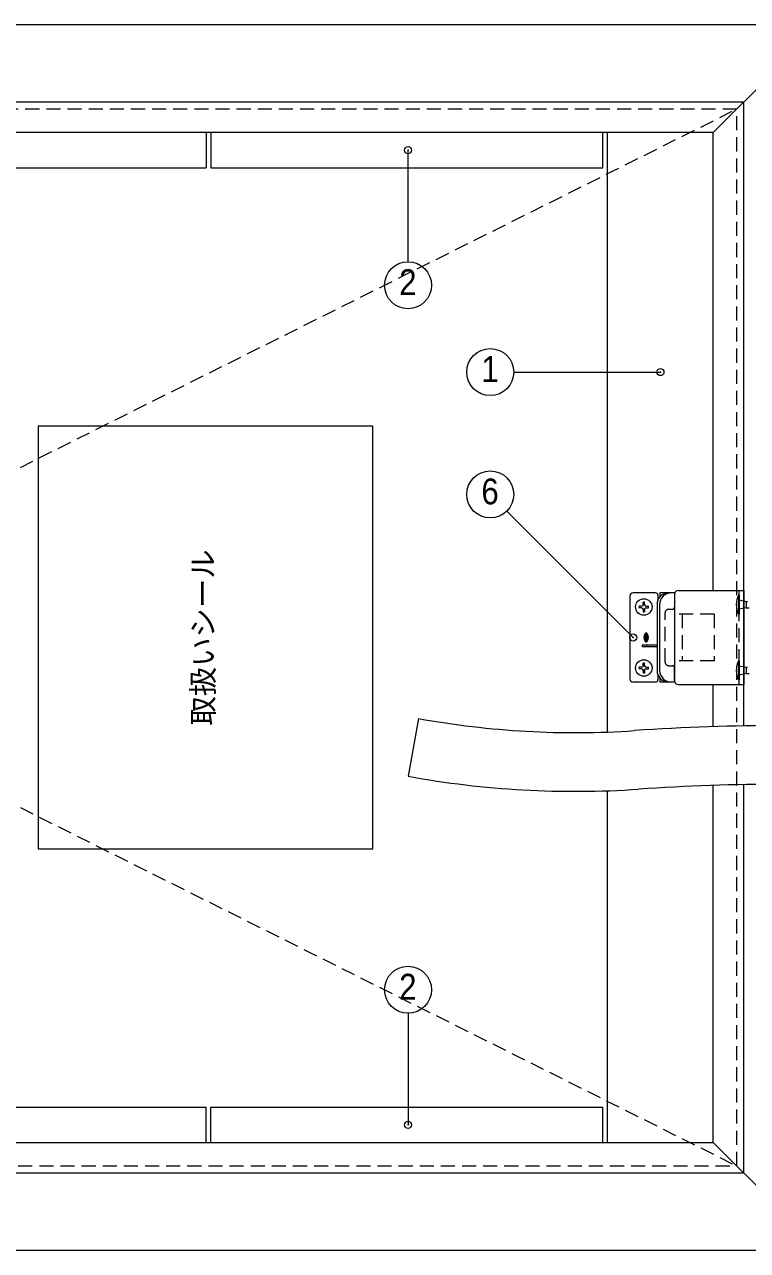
# Model space of a CAD drawing. Units: millimetres at full size, sheet at 1:5; details may follow other scales. Extents: x -4894 to 1000, y -688 to 1104.
# Drawn here: x 333 to 641, y -125 to 397 of the extents above; entities that cross this region are included whole.
import ezdxf
from ezdxf.enums import TextEntityAlignment as Align

# ---------------------------------------------------------------- set-up
doc = ezdxf.new("R2010")
doc.units = ezdxf.units.MM
doc.header["$LTSCALE"] = 5
doc.header["$PDMODE"] = 32
doc.header["$PDSIZE"] = 3
doc.linetypes.add('DASHED1', pattern=[1.8, 1.2, -0.6])
for name, color, linetype, lineweight in [('2-0_ＫＢ製品', 2, 'Continuous', 9), ('2-1_躯体', 3, 'Continuous', 9), ('2-4_引出線字', 4, 'Continuous', 9), ('2-5_文字', 7, 'Continuous', 9), ('2-8_他製品', 7, 'Continuous', 9), ('2-A_ベース', 3, 'Continuous', 9), ('2-B_2-Bﾚｲﾔ', 7, 'Continuous', 9)]:
    doc.layers.add(name, color=color, linetype=linetype, lineweight=lineweight)
doc.styles.add('HGｺﾞｼｯｸM', font='')
doc.styles.get('HGｺﾞｼｯｸM').set_extended_font_data('HGｺﾞｼｯｸM')

msp = doc.modelspace()

# ---------------------------------------------------------------- linework, layer by layer
at = {"layer": '2-0_ＫＢ製品', "linetype": 'DASHED1'}
for p, q in [((636, 361), (186, 361)), ((186, 136), (636, 361)), ((636, -89), (636, 361)), ((186, 136), (636, -89)), ((186, -89), (636, -89))]:
    msp.add_line(p, q, dxfattribs=at)
at = {"layer": '2-1_躯体'}
for p, q in [((410, 351), (410, 336)), ((412, 351), (412, 336)), ((579, 336), (579, 351)), ((581, 95.756), (581, 351)), ((412, 336), (579, 336)), ((639, 156), (639, 116)), ((581, -79), (581, 70.74)), ((243, -64), (410, -64)), ((410, -79), (410, -64)), ((412, -79), (412, -64)), ((412, -64), (579, -64)), ((579, -79), (579, -64))]:
    msp.add_line(p, q, dxfattribs=at)
msp.add_lwpolyline([(243, 351), (243, 336), (410, 336)], dxfattribs=at)
at = {"layer": '2-4_引出線字'}
for p, q in [((496, 296), (496, 343.5)), ((541, 249), (603.5, 249)), ((591.9, 136), (538.071, 189.829)), ((496, -24), (496, -71.5))]:
    msp.add_line(p, q, dxfattribs=at)
for centre in [(496, 286), (531, 249), (531, 196.9), (496, -14)]:
    msp.add_circle(centre, 10, dxfattribs=at)
for p in [(496, 343.5), (603.5, 249), (591.9, 136), (496, -71.5)]:
    msp.add_point(p, dxfattribs=at)
at = {"layer": '2-5_文字'}
msp.add_line((500.5, 101.5), (496.036, 76.902), dxfattribs=at)
for centre, radius, start, end in [((567.167, 468.87), 373.37, 259.71447, 273.89029), ((655.5, -830.093), 928.593, 90, 93.89029), ((567.167, 468.87), 398.37, 259.71447, 273.89029), ((655.5, -830.093), 903.593, 90, 93.89029)]:
    msp.add_arc(centre, radius, start, end, dxfattribs=at)
at = {"layer": '2-8_他製品'}
for p, q in [((590.4, 153.5), (590.4, 118.5)), ((601.4, 155), (591.9, 155)), ((602.4, 154), (602.4, 151.884)), ((609.5, 155), (603.3, 155)), ((603.3, 155), (603.3, 153.328)), ((609.5, 155), (609.5, 117)), ((609.5, 154.5), (609.5, 150.7)), ((609.5, 154.5), (609.5, 149)), ((611, 156), (639, 156)), ((639, 116), (639, 156)), ((602.031, 150), (602.031, 122)), ((603.163, 150), (603.163, 122)), ((598.175, 136.111), (596.625, 136.111)), ((598.175, 135.889), (596.625, 135.889)), ((598.157, 136.333), (596.643, 136.333)), ((596.709, 136.556), (597.134, 136.556)), ((597.977, 136.778), (596.823, 136.778)), ((597.948, 137), (596.852, 137)), ((596.99, 137.222), (597.81, 137.222)), ((598.01, 137.444), (597.052, 137.444)), ((597.4, 136.111), (597.4, 136.333)), ((597.667, 136.556), (598.091, 136.556)), ((595.714, 132.7), (595.714, 132)), ((602.031, 132.7), (595.714, 132.7)), ((602.031, 132), (595.714, 132)), ((598.131, 135.667), (596.669, 135.667)), ((598.131, 135.223), (596.739, 135.223)), ((596.773, 135.444), (597.4, 135.444)), ((597.4, 134.889), (596.867, 134.889)), ((596.984, 134.665), (597.921, 134.414)), ((597.4, 135.444), (597.4, 135.555)), ((597.4, 134.094), (597.4, 134.554)), ((598.026, 135), (597.511, 135)), ((597.511, 134.778), (597.986, 134.778)), ((597.667, 135.444), (598.027, 135.444)), ((597.714, 132.7), (597.714, 132)), ((602.4, 120.116), (602.4, 118)), ((609.5, 117.5), (609.5, 123)), ((609.5, 117.5), (609.5, 121.3)), ((601.4, 117), (591.9, 117)), ((603.3, 118.672), (603.3, 117)), ((609.5, 117), (603.3, 117)), ((611, 116), (639, 116))]:
    msp.add_line(p, q, dxfattribs=at)
at = {"layer": '2-8_他製品', "linetype": 'DASHED1'}
for p, q in [((637, 116), (637, 156)), ((605.5, 125.5), (605.5, 146.5)), ((607, 148), (608.5, 148)), ((626.4, 146), (609.5, 146)), ((612.8, 146), (612.8, 126)), ((626.4, 146), (626.4, 126)), ((626.4, 126), (609.5, 126)), ((607, 124), (608.5, 124))]:
    msp.add_line(p, q, dxfattribs=at)
at = {"layer": '2-8_他製品'}
msp.add_lwpolyline([(481, 46), (481, 226), (338.5, 226), (338.5, 46)], close=True, dxfattribs=at)
for centre, radius, start, end in [((591.9, 153.5), 1.5, 89.99999, 180), ((601.4, 154), 1, 0, 90), ((607.031, 150), 5, 89.99999, 180), ((608.163, 150), 5, 89.99999, 180), ((611, 154.5), 1.5, 90, 180), ((599.266, 136), 2.866, 144.462, 215.538), ((599.266, 136), 2.644, 164.794, 167.271), ((596.709, 136.578), 0.0222, 167.271, 270), ((599.266, 136), 2.644, 164.742, 164.794), ((596.823, 136.667), 0.111, 90, 164.742), ((596.852, 137.022), 0.0222, 157.056, 270), ((599.266, 136), 2.644, 153.986, 157.056), ((596.99, 137.111), 0.111, 90, 153.986), ((597.4, 137.333), 0.573, 90, 144.462), ((597.4, 137.333), 0.573, 35.5377, 76.5374), ((597.81, 137.111), 0.111, 26.0144, 90), ((595.534, 136), 2.866, 324.462, 35.5377), ((595.534, 136), 2.644, 22.944, 26.0144), ((597.948, 137.022), 0.0222, 270, 22.944), ((597.977, 136.667), 0.111, 15.2575, 90), ((595.534, 136), 2.644, 13.2681, 15.2575), ((598.091, 136.578), 0.0222, 270, 12.7289), ((595.534, 136), 2.644, 12.7289, 13.2681), ((599.266, 136), 2.644, 187.793, 190.104), ((596.669, 135.644), 0.0222, 90, 187.793), ((596.773, 135.555), 0.111, 190.104, 270), ((597.4, 134.667), 0.573, 215.538, 225.699), ((597.4, 134.667), 0.573, 225.699, 324.462), ((597.511, 134.889), 0.111, 90, 270), ((598.027, 135.555), 0.111, 270, 349.896), ((598.131, 135.644), 0.0222, 352.207, 90), ((595.534, 136), 2.644, 349.896, 352.207), ((607.031, 122), 5, 180, 270), ((608.163, 122), 5, 180, 270), ((591.9, 118.5), 1.5, 180, 270), ((601.4, 118), 1, 270, 0), ((611, 117.5), 1.5, 180, 270)]:
    msp.add_arc(centre, radius, start, end, dxfattribs=at)
at = {"layer": '2-8_他製品', "linetype": 'DASHED1'}
for centre, radius, start, end in [((607, 146.5), 1.5, 90, 180), ((608.5, 149), 1, 270, 0), ((607, 125.5), 1.5, 180, 270), ((608.5, 123), 1, 0, 90)]:
    msp.add_arc(centre, radius, start, end, dxfattribs=at)
at = {"layer": '2-A_ベース'}
for p, q in [((150, 397), (672, 397)), ((672, 397), (626, 351)), ((639, 364), (183, 364)), ((639, 98.353), (639, 364)), ((626, 351), (196, 351)), ((626, 156), (626, 351)), ((626, 98.031), (626, 116)), ((639, -92), (639, 73.349)), ((626, -79), (626, 73.018)), ((196, -79), (626, -79)), ((672, -125), (626, -79)), ((183, -92), (639, -92)), ((672, -125), (150, -125))]:
    msp.add_line(p, q, dxfattribs=at)
at = {"layer": '2-B_2-Bﾚｲﾔ'}
for p, q in [((636.7, 154), (637, 154)), ((636.7, 154), (636.7, 146)), ((637, 154), (637, 146)), ((637, 152), (640, 151.3)), ((640, 148.7), (637, 148)), ((640, 151.3), (640.593, 151.3)), ((640, 151.3), (640, 148.7)), ((640, 148.7), (641.293, 148.7)), ((636.7, 146), (637, 146)), ((636.7, 126), (637, 126)), ((636.7, 126), (636.7, 118)), ((637, 126), (637, 118)), ((637, 124), (640, 123.3)), ((640, 120.7), (637, 120)), ((640, 123.3), (640.593, 123.3)), ((640, 123.3), (640, 120.7)), ((640, 120.7), (641.293, 120.7)), ((636.7, 118), (637, 118))]:
    msp.add_line(p, q, dxfattribs=at)
at = {"layer": '2-B_2-Bﾚｲﾔ', "lineweight": 18}
for p, q in [((595.475, 149.331), (594.374, 149.312)), ((595.475, 148.669), (594.374, 148.688)), ((595.475, 149.331), (595.88, 149.52)), ((595.475, 148.669), (595.88, 148.48)), ((596.069, 149.925), (595.88, 149.52)), ((596.069, 148.075), (595.88, 148.48)), ((596.069, 149.925), (596.088, 151.026)), ((596.069, 148.075), (596.088, 146.974)), ((596.731, 149.925), (596.712, 151.026)), ((596.731, 148.075), (596.712, 146.974)), ((596.731, 149.925), (596.92, 149.52)), ((596.731, 148.075), (596.92, 148.48)), ((597.325, 149.331), (596.92, 149.52)), ((597.325, 148.669), (596.92, 148.48)), ((597.325, 149.331), (598.426, 149.312)), ((597.325, 148.669), (598.426, 148.688)), ((595.475, 123.331), (594.374, 123.312)), ((595.475, 122.669), (594.374, 122.688)), ((595.475, 123.331), (595.88, 123.52)), ((595.475, 122.669), (595.88, 122.48)), ((596.069, 123.925), (595.88, 123.52)), ((596.069, 122.075), (595.88, 122.48)), ((596.069, 123.925), (596.088, 125.026)), ((596.069, 122.075), (596.088, 120.974)), ((596.731, 123.925), (596.712, 125.026)), ((596.731, 122.075), (596.712, 120.974)), ((596.731, 123.925), (596.92, 123.52)), ((596.731, 122.075), (596.92, 122.48)), ((597.325, 123.331), (596.92, 123.52)), ((597.325, 122.669), (596.92, 122.48)), ((597.325, 123.331), (598.426, 123.312)), ((597.325, 122.669), (598.426, 122.688))]:
    msp.add_line(p, q, dxfattribs=at)
for centre in [(596.4, 149), (596.4, 123)]:
    msp.add_circle(centre, 3.5, dxfattribs=at)
at = {"layer": '2-B_2-Bﾚｲﾔ'}
for centre in [(645.139, 150), (645.139, 122)]:
    msp.add_arc(centre, 9.339, 154.63876, 205.36124, dxfattribs=at)
at = {"layer": '2-B_2-Bﾚｲﾔ', "lineweight": 18}
for centre, start, end in [((596.4, 149), 171.25694, 188.74306), ((596.4, 149), 81.25694, 98.74306), ((596.4, 149), 261.25694, 278.74306), ((596.4, 149), 351.25694, 8.74306), ((596.4, 123), 171.25694, 188.74306), ((596.4, 123), 81.25694, 98.74306), ((596.4, 123), 261.25694, 278.74306), ((596.4, 123), 351.25694, 8.74306)]:
    msp.add_arc(centre, 2.05, start, end, dxfattribs=at)

# ---------------------------------------------------------------- texts
at = {"layer": '2-5_文字', "style": 'HGｺﾞｼｯｸM', "width": 0.9}
for s, p in [('2', (492.25, 278.5)), ('1', (527.25, 241.5)), ('6', (527.25, 189.4)), ('2', (492.25, -21.5))]:
    msp.add_text(s, height=11, dxfattribs=at).set_placement(p, align=Align.BOTTOM_LEFT)
at = {"layer": '2-5_文字', "style": 'HGｺﾞｼｯｸM'}
msp.add_text('取扱いシール', height=9.164, rotation=90, dxfattribs=at).set_placement((416, 98.5), align=Align.BOTTOM_LEFT)

doc.saveas('drawing.dxf')
